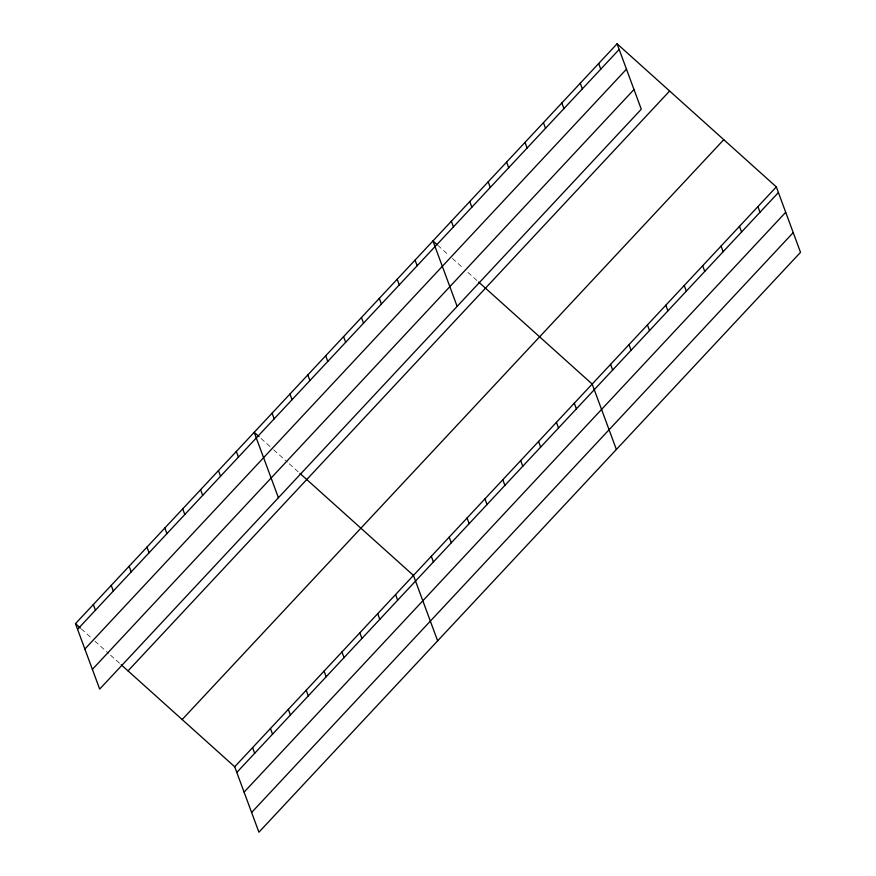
<?xml version="1.0" encoding="UTF-8"?>
<svg xmlns="http://www.w3.org/2000/svg" width="876" height="876" viewBox="0 0 876 876"><rect width="100%" height="100%" fill="white"/><g stroke="black" fill="none" stroke-linecap="round" stroke-linejoin="round"><path stroke-width="0.66" stroke-dasharray="4.38 3.29" d="M437.803 245.324L448.512 254.949M452.399 258.442L463.108 268.067M467.97 272.436L477.705 281.185M261.015 438.427L270.75 447.176M273.673 449.804L287.295 462.046M289.244 463.787L298.968 472.536M81.315 628.913L92.024 638.527M94.936 641.155L108.569 653.397M110.507 655.149L120.242 663.888"/><path stroke-width="1.31" d="M617.087 43.8L641.287 109.226L99.678 689.094L75.478 623.668L617.087 43.8L776.322 186.906L800.522 252.332L258.913 832.2L234.713 766.774L121.216 664.764M77.57 629.318L619.179 49.45M84.862 649.039L626.471 69.182M92.385 669.373L633.994 89.505M128.027 670.885L669.625 91.027M182.164 719.546L723.773 139.678M234.713 766.774L776.322 186.906M236.805 772.424L778.403 192.556M244.097 792.145L785.706 212.288M251.62 812.468L793.218 232.611M436.828 244.448L432.941 240.955L457.141 306.381M478.668 282.061L592.176 384.06L616.375 449.487M259.077 436.686L254.204 432.306L278.415 497.743M299.942 473.412L413.439 575.412L437.65 640.849M75.478 623.668L80.34 628.037M757.904 206.616L759.996 212.277M739.486 226.336L741.578 231.987M721.068 246.046L723.16 251.708M702.662 265.767L704.753 271.418M684.244 285.477L686.335 291.139M598.669 63.51L600.761 69.171M665.826 305.198L667.917 310.849M580.251 83.231L582.343 88.881M647.419 324.908L649.51 330.57M561.845 102.941L563.936 108.602M629.001 344.629L631.092 350.28M543.427 122.662L545.518 128.312M610.583 364.339L612.674 370M525.009 142.372L527.1 148.033M506.591 162.093L508.682 167.743M574.295 403.19L576.386 408.851M488.184 181.803L490.275 187.464M556.424 422.331L558.516 427.981M469.766 201.524L471.857 207.174M538.554 441.46L540.645 447.121M451.348 221.234L453.44 226.895M520.683 460.601L522.775 466.251M502.802 479.741L504.894 485.392M415.06 260.084L417.151 265.746M484.932 498.871L487.023 504.521M397.189 279.225L399.281 284.875M467.061 518.012L469.153 523.662M379.319 298.366L381.41 304.016M449.191 537.141L451.282 542.791M361.449 317.495L363.54 323.145M431.32 556.282L433.401 561.932M343.578 336.636L345.67 342.286M325.697 355.765L327.788 361.416M395.569 594.552L397.66 600.202M307.826 374.906L309.918 380.556M377.698 613.682L379.79 619.343M289.956 394.036L292.047 399.686M359.828 632.822L361.919 638.473M272.086 413.176L274.177 418.827M341.947 651.952L344.038 657.613M324.076 671.093L326.168 676.743M236.334 451.447L238.425 457.097M306.206 690.222L308.297 695.883M218.463 470.576L220.555 476.237M288.335 709.363L290.427 715.013M200.593 489.717L202.684 495.367M270.454 728.493L272.546 734.154M182.723 508.846L184.803 514.508M252.584 747.633L254.675 753.283M164.841 527.987L166.933 533.637M146.971 547.117L149.062 552.778M129.101 566.257L131.192 571.908M111.23 585.398L113.322 591.048M93.349 604.528L95.44 610.178"/></g></svg>
